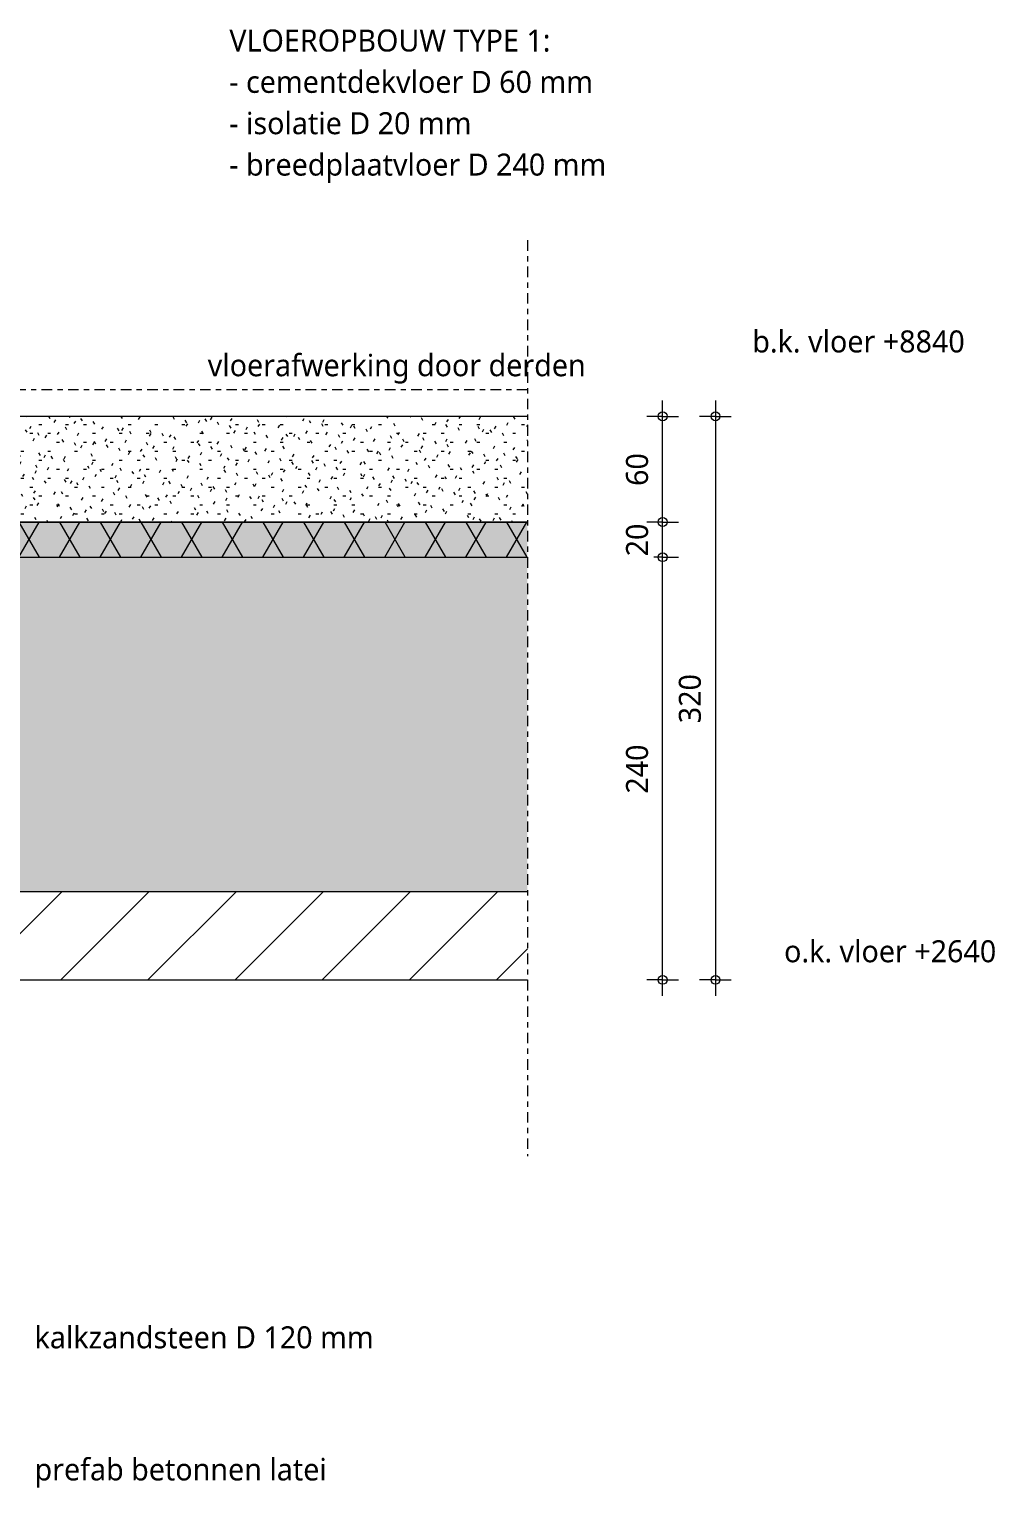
# Model space of a CAD drawing. Header units: millimetres. Extents: x -435 to 27166, y -19117 to 26500.
# Drawn here: x 7990 to 8539, y -5298 to -4470 of the extents above; entities that cross this region are included whole.
import ezdxf

# ---------------------------------------------------------------- set-up
doc = ezdxf.new("R2010")
doc.units = ezdxf.units.MM
doc.linetypes.add('MV_center', pattern=[15, 6, -3, 3, -3])
for name, color, linetype, lineweight in [('A-ANNO-DIMS', 211, 'Continuous', 13), ('A-ANNO-DIMS-5', 211, 'Continuous', 13), ('A-DETL', 90, 'Continuous', 13), ('A-DETL-GENF', 92, 'Continuous', 18), ('G-ANNO-TEXT', 231, 'Continuous', 13)]:
    doc.layers.add(name, color=color, linetype=linetype, lineweight=lineweight)
doc.styles.add('Segoe UI_3', font='segoeui.ttf', dxfattribs={"height": 12.5})
doc.styles.add('Segoe UI_B', font='segoeui.ttf', dxfattribs={"height": 12.5})
doc.dimstyles.new('2_5_mm_5', dxfattribs={"dimscale": 304.8, "dimtxt": 13.092049, "dimasz": 0.016404, "dimexe": 0.029528, "dimexo": 0.0625, "dimgap": 0.014764, "dimtad": 1, "dimdec": 0, "dimzin": 0, "dimdsep": 46, "dimtxsty": 'Segoe UI_3', "dimblk1": 'DOTBLANK', "dimblk2": 'DOTBLANK', "dimsah": 1, "dimcen": 0.09, "dimdle": 0.029528, "dimazin": 0, "dimtfac": 1, "dimtdec": 4, "dimtix": 1, "dimtmove": 0, "dimatfit": 3, "dimfxl": 0.029528, "dimfxlon": 1, "dimtvp": 1, "dimtfill": 1, "dimtolj": 1, "dimtzin": 0, "dimarcsym": 2})

# ---------------------------------------------------------------- blocks, each defined once
blk = doc.blocks.new('42 isolatie - Type 1-3766379-Details Appartement')
at = {"layer": 'A-DETL-GENF'}
blk.add_hatch(color=256, dxfattribs=at).paths.add_polyline_path([(241.52, -0.8), (241.52, -20.8), (731.37, -20.8), (731.37, -4.8), (731.52, -4.8), (731.52, -0.8), (367.52, -0.8)])
at = {"layer": 'A-DETL-GENF', "lineweight": 13}
h = blk.add_hatch(dxfattribs=at)
h.set_pattern_fill('FP_79', color=256, style=0, pattern_type=2)
h.set_pattern_definition([(300, (-2355.522, -120.812), (-17.32051, -10), []), (240, (-2355.522, -120.812), (-17.32051, 10), [])])
h.paths.add_polyline_path([(241.52, -0.8), (241.52, -20.8), (731.37, -20.8), (731.37, -4.8), (731.52, -4.8), (731.52, -0.8), (367.52, -0.8)])
at = {"layer": 'A-DETL-GENF'}
for p, q in [((731.52, -0.8), (241.52, -0.8)), ((731.52, -0.8), (241.52, -0.8)), ((731.52, -4.8), (731.52, -0.8)), ((731.52, -4.8), (731.52, -0.8)), ((241.52, -20.8), (721.37, -20.8)), ((721.37, -20.8), (731.37, -20.8))]:
    blk.add_line(p, q, dxfattribs=at)
blk = doc.blocks.new('NLRS_00_DI_maskeer - Type 1-4234996-Details Appartement')
at = {"layer": 'A-DETL-GENF', "linetype": 'MV_center'}
blk.add_line((-100, 0), (420, 0), dxfattribs=at)
blk = doc.blocks.new('DIMBLOCK541-Details Appartement')
at = {"layer": 'A-ANNO-DIMS-5'}
for p, q in [((8350.37, -4769.34), (8341.37, -4769.34)), ((8350.37, -5018.34), (8350.37, -4769.34)), ((8350.37, -4769.34), (8359.37, -4769.34)), ((8350.37, -5009.34), (8341.37, -5009.34)), ((8350.37, -5009.34), (8359.37, -5009.34))]:
    blk.add_line(p, q, dxfattribs=at)
for centre in [(8350.37, -4769.34), (8350.37, -5009.34)]:
    blk.add_circle(centre, 2.5, dxfattribs=at)
at = {"layer": 'A-ANNO-DIMS-5', "color": 0, "insert": (8329.56, -4903.62), "char_height": 12.5, "width": 34.2774, "attachment_point": 1, "rotation": 90, "line_spacing_factor": 1.142579, "style": 'Segoe UI_3', "bg_fill": 3, "box_fill_scale": 1.25, "bg_fill_color": 9, "bg_fill_true_color": 13158600, "bg_fill_transparency": 0}
blk.add_mtext('240', dxfattribs=at)
blk = doc.blocks.new('_DotBlank')
at = {"color": 0, "linetype": 'ByBlock', "lineweight": -2}
blk.add_line((-0.5, 0), (-1, 0), dxfattribs=at)
blk.add_circle((0, 0), 0.5, dxfattribs=at)
blk = doc.blocks.new('DIMBLOCK542-Details Appartement')
at = {"layer": 'A-ANNO-DIMS-5'}
for p, q in [((8350.37, -4749.34), (8341.37, -4749.34)), ((8350.37, -4769.34), (8350.37, -4749.34)), ((8350.37, -4749.34), (8359.37, -4749.34)), ((8350.37, -4769.34), (8341.37, -4769.34)), ((8350.37, -4769.34), (8359.37, -4769.34))]:
    blk.add_line(p, q, dxfattribs=at)
for centre in [(8350.37, -4749.34), (8350.37, -4769.34)]:
    blk.add_circle(centre, 2.5, dxfattribs=at)
at = {"layer": 'A-ANNO-DIMS-5', "color": 0, "insert": (8329.56, -4768.86), "char_height": 12.5, "width": 22.8516, "attachment_point": 1, "rotation": 90, "line_spacing_factor": 1.142579, "style": 'Segoe UI_3', "bg_fill": 3, "box_fill_scale": 1.25, "bg_fill_color": 9, "bg_fill_true_color": 13158600, "bg_fill_transparency": 0}
blk.add_mtext('20', dxfattribs=at)
blk = doc.blocks.new('DIMBLOCK543-Details Appartement')
at = {"layer": 'A-ANNO-DIMS-5'}
for p, q in [((8350.37, -4749.34), (8350.37, -4680.34)), ((8350.37, -4689.34), (8341.37, -4689.34)), ((8350.37, -4689.34), (8359.37, -4689.34)), ((8350.37, -4749.34), (8341.37, -4749.34)), ((8350.37, -4749.34), (8359.37, -4749.34))]:
    blk.add_line(p, q, dxfattribs=at)
for centre in [(8350.37, -4689.34), (8350.37, -4749.34)]:
    blk.add_circle(centre, 2.5, dxfattribs=at)
at = {"layer": 'A-ANNO-DIMS-5', "color": 0, "insert": (8329.56, -4728.86), "char_height": 12.5, "width": 22.8516, "attachment_point": 1, "rotation": 90, "line_spacing_factor": 1.142579, "style": 'Segoe UI_3', "bg_fill": 3, "box_fill_scale": 1.25, "bg_fill_color": 9, "bg_fill_true_color": 13158600, "bg_fill_transparency": 0}
blk.add_mtext('60', dxfattribs=at)
blk = doc.blocks.new('DIMBLOCK548-Details Appartement')
at = {"layer": 'A-ANNO-DIMS-5'}
for p, q in [((8380.37, -4680.34), (8380.37, -5018.34)), ((8380.37, -4689.34), (8371.37, -4689.34)), ((8380.37, -4689.34), (8389.37, -4689.34)), ((8380.37, -5009.34), (8371.37, -5009.34)), ((8380.37, -5009.34), (8389.37, -5009.34))]:
    blk.add_line(p, q, dxfattribs=at)
for centre in [(8380.37, -4689.34), (8380.37, -5009.34)]:
    blk.add_circle(centre, 2.5, dxfattribs=at)
at = {"layer": 'A-ANNO-DIMS-5', "color": 0, "insert": (8359.56, -4863.62), "char_height": 12.5, "width": 34.2774, "attachment_point": 1, "rotation": 90, "line_spacing_factor": 1.142579, "style": 'Segoe UI_3', "bg_fill": 3, "box_fill_scale": 1.25, "bg_fill_color": 9, "bg_fill_true_color": 13158600, "bg_fill_transparency": 0}
blk.add_mtext('320', dxfattribs=at)

msp = doc.modelspace()

# ---------------------------------------------------------------- hatches: boundary and pattern name
at = {"layer": 'A-DETL-GENF', "lineweight": 13}
h = msp.add_hatch(dxfattribs=at)
h.set_pattern_fill('FP_17', color=254, style=0, pattern_type=2)
h.set_pattern_definition([(0, (0, 0), (20.32, 5.08), [1.676, -13.564, 1.676, -13.564, -81.28]), (0, (0, 0), (20.32, 5.08), [-30.48, 1.676, -28.804, 1.676, -13.564, -35.56]), (0, (0, 0), (20.32, 5.08), [-76.2, 1.676, -8.484, 1.676, -23.724]), (120, (7.62, 2.54), (-14.559409, 15.0576362), [1.676, -13.564, 1.676, -13.564, -81.28]), (120, (7.62, 2.54), (-14.559409, 15.0576362), [-30.48, 1.676, -28.804, 1.676, -13.564, -35.56]), (120, (7.62, 2.54), (-14.559409, 15.0576362), [-76.2, 1.676, -8.484, 1.676, -23.724]), (240, (10.16, 12.7), (-5.760591, -20.1376362), [1.676, -13.564, 1.676, -13.564, -81.28]), (240, (10.16, 12.7), (-5.760591, -20.1376362), [-30.48, 1.676, -28.804, 1.676, -13.564, -35.56]), (240, (10.16, 12.7), (-5.760591, -20.1376362), [-76.2, 1.676, -8.484, 1.676, -23.724])])
h.paths.add_polyline_path([(7910.34, -4749.34), (8273.55, -4749.34), (8273.55, -4689.34), (7793.7, -4689.34), (7793.7, -4749.34)])
at = {"layer": 'A-DETL-GENF'}
msp.add_hatch(color=9, dxfattribs=at).paths.add_polyline_path([(7683.55, -5009.34), (7783.55, -5009.34), (7783.55, -4959.34), (8273.55, -4959.34), (8273.55, -4769.34), (7683.55, -4769.34), (7683.55, -4906.92)])
at = {"layer": 'A-DETL-GENF', "lineweight": 13}
h = msp.add_hatch(dxfattribs=at)
h.set_pattern_fill('FP_78', color=250, style=0, pattern_type=2)
h.set_pattern_definition([(45, (0, 0), (-24.74874, 24.74874), [])])
h.paths.add_polyline_path([(7803.55, -5009.34), (8273.55, -5009.34), (8273.55, -4959.34), (7783.55, -4959.34), (7783.55, -5009.34), (7802.51, -5009.34)])

# ---------------------------------------------------------------- linework, layer by layer
at = {"layer": 'A-DETL', "linetype": 'MV_center', "lineweight": 18}
msp.add_line((8273.55, -4674.34), (7748.55, -4674.34), dxfattribs=at)
at = {"layer": 'A-DETL', "lineweight": 18}
for p, q in [((8273.55, -4689.34), (7793.7, -4689.34)), ((7793.7, -4749.34), (8273.55, -4749.34)), ((8273.55, -4959.34), (7783.55, -4959.34)), ((7813.55, -5009.34), (8273.55, -5009.34))]:
    msp.add_line(p, q, dxfattribs=at)

# ---------------------------------------------------------------- block references
at = {"layer": 'A-DETL-GENF', "linetype": 'MV_center', "rotation": 269.9999999999999}
msp.add_blockref('NLRS_00_DI_maskeer - Type 1-4234996-Details Appartement', (8273.55, -4689.34), dxfattribs=at)
at = {"layer": 'A-DETL-GENF', "rotation": 180}
msp.add_blockref('42 isolatie - Type 1-3766379-Details Appartement', (8515.06, -4770.14), dxfattribs=at)

# ---------------------------------------------------------------- texts
at = {"layer": 'G-ANNO-TEXT', "color": 7, "char_height": 12.5, "attachment_point": 1}
for s, insert, width, style in [('VLOEROPBOUW TYPE 1:', (8104.21, -4469.7), 240.9071, 'Segoe UI_B'), ('- cementdekvloer D 60 mm', (8104.21, -4493.18), 257.3417, 'Segoe UI_3'), ('- isolatie D 20 mm', (8104.21, -4516.66), 173.5653, 'Segoe UI_3'), ('- breedplaatvloer D 240 mm', (8104.21, -4540.15), 266.1603, 'Segoe UI_3'), ('b.k. vloer +8840', (8401.31, -4640.57), 150.7173, 'Segoe UI_3'), ('vloerafwerking door derden', (8091.94, -4654.08), 260.5484, 'Segoe UI_3'), ('o.k. vloer +2640', (8419.36, -4986.82), 150.7173, 'Segoe UI_3'), ('kalkzandsteen D 120 mm', (7993.54, -5206.03), 236.8987, 'Segoe UI_3'), ('prefab betonnen latei', (7993.54, -5281.03), 203.2278, 'Segoe UI_3')]:
    msp.add_mtext(s, dxfattribs=dict(at, insert=insert, width=width, style=style))

# ---------------------------------------------------------------- dimensions: what is measured, and where the dimension line sits
at = {"layer": 'A-ANNO-DIMS'}
dim = msp.add_linear_dim(base=(8350.37, -4769.34), p1=(8341.37, -5009.34), p2=(8341.37, -4769.34), angle=90, dimstyle='2_5_mm_5', override={"dimpost": '<>', "dimfxl": 240}, dxfattribs=at)
dim.commit()
dim.dimension.update_dxf_attribs({"geometry": 'DIMBLOCK541-Details Appartement', "text_midpoint": (8339.41, -4889.34)})

# ---------------------------------------------------------------- next in the draw order: dimensions: what is measured, and where the dimension line sits
dim = msp.add_linear_dim(base=(8350.37, -4749.34), p1=(8341.37, -4769.34), p2=(8341.37, -4749.34), angle=90, dimstyle='2_5_mm_5', override={"dimpost": '<>', "dimfxl": 20}, dxfattribs=at)
dim.commit()
dim.dimension.update_dxf_attribs({"geometry": 'DIMBLOCK542-Details Appartement', "text_midpoint": (8339.41, -4759.34)})

# ---------------------------------------------------------------- next in the draw order: dimensions: what is measured, and where the dimension line sits
dim = msp.add_linear_dim(base=(8350.37, -4689.34), p1=(8341.37, -4749.34), p2=(8341.37, -4689.34), angle=90, dimstyle='2_5_mm_5', override={"dimpost": '<>', "dimfxl": 60}, dxfattribs=at)
dim.commit()
dim.dimension.update_dxf_attribs({"geometry": 'DIMBLOCK543-Details Appartement', "text_midpoint": (8339.41, -4719.34)})

# ---------------------------------------------------------------- next in the draw order: dimensions: what is measured, and where the dimension line sits
dim = msp.add_linear_dim(base=(8380.37, -5009.34), p1=(8389.37, -4689.34), p2=(8389.37, -5009.34), angle=90, dimstyle='2_5_mm_5', override={"dimpost": '<>', "dimfxl": 320}, dxfattribs=at)
dim.commit()
dim.dimension.update_dxf_attribs({"geometry": 'DIMBLOCK548-Details Appartement', "text_midpoint": (8369.41, -4849.34)})

doc.saveas('drawing.dxf')
